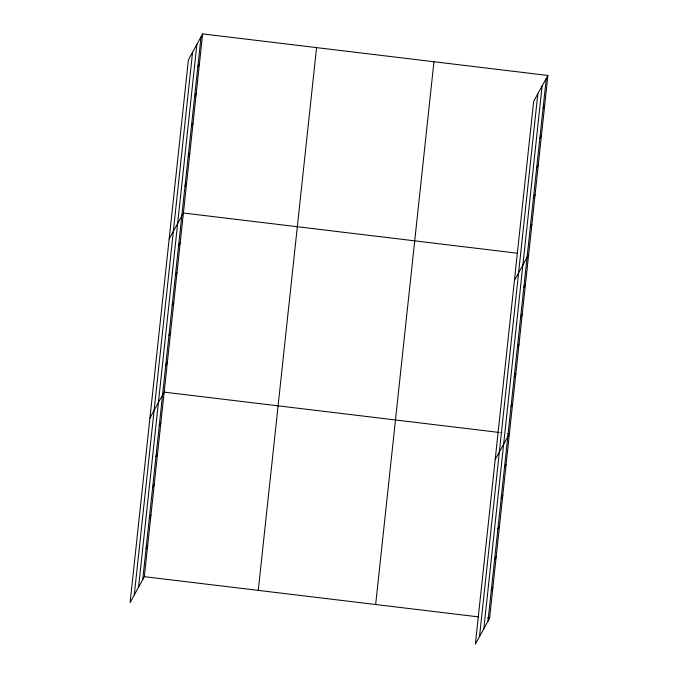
<?xml version="1.0" encoding="UTF-8"?>
<svg xmlns="http://www.w3.org/2000/svg" width="678" height="678" viewBox="0 0 678 678"><rect width="100%" height="100%" fill="white"/><g stroke="black" fill="none" stroke-linecap="round" stroke-linejoin="round"><path stroke-width="0.51" stroke-dasharray="3.39 2.54" d="M499.237 432.462L503.305 432.954"/><path stroke-width="1.02" d="M134.278 594.962L192.586 52.198M138.566 587.156L196.874 44.392M142.736 579.58L201.044 36.807M202.637 33.9L188.416 59.774L130.108 602.539L144.338 576.673L202.637 33.9L547.892 75.461L489.584 618.226L475.363 644.1L533.662 101.327L547.892 75.461M258.267 590.385L316.575 47.613M375.654 604.513L433.954 61.74M479.524 636.523L537.832 93.75M483.821 628.718L542.12 85.945M487.982 621.141L546.29 78.368M197.832 66.664L199.434 63.749M194.628 96.513L196.23 93.606M191.416 126.371L193.018 123.455M188.213 156.22L189.815 153.313M185.009 186.069L186.611 183.162M169.178 238.885L183.399 213.011L517.458 253.225M178.594 245.775L180.195 242.868M175.39 275.632L176.983 272.717M172.178 305.481L173.78 302.574M168.975 335.33L170.576 332.423M165.763 365.188L167.364 362.272M149.931 418.004L164.161 392.13L498.22 432.335M159.254 425.792L160.856 422.886M155.948 456.548L157.55 453.641M152.643 487.312L154.245 484.397M149.346 518.068L150.94 515.153M146.041 548.824L147.643 545.909M543.078 108.217L544.68 105.31M539.874 138.075L541.476 135.159M536.671 167.924L538.264 165.017M533.459 197.781L535.061 194.866M530.255 227.63L531.857 224.723M514.424 280.446L528.645 254.572M523.84 287.336L525.442 284.421M520.636 317.185L522.238 314.278M517.424 347.043L519.026 344.127M514.221 376.892L515.822 373.985M511.017 406.741L512.61 403.834M495.186 459.557L509.407 433.683L507.373 433.437M504.5 467.354L506.102 464.447M501.195 498.11L502.796 495.203M497.898 528.865L499.491 525.959M494.593 559.621L496.194 556.714M491.287 590.377L492.889 587.47M144.338 576.673L478.397 616.878M487.55 617.98L489.584 618.226"/></g></svg>
